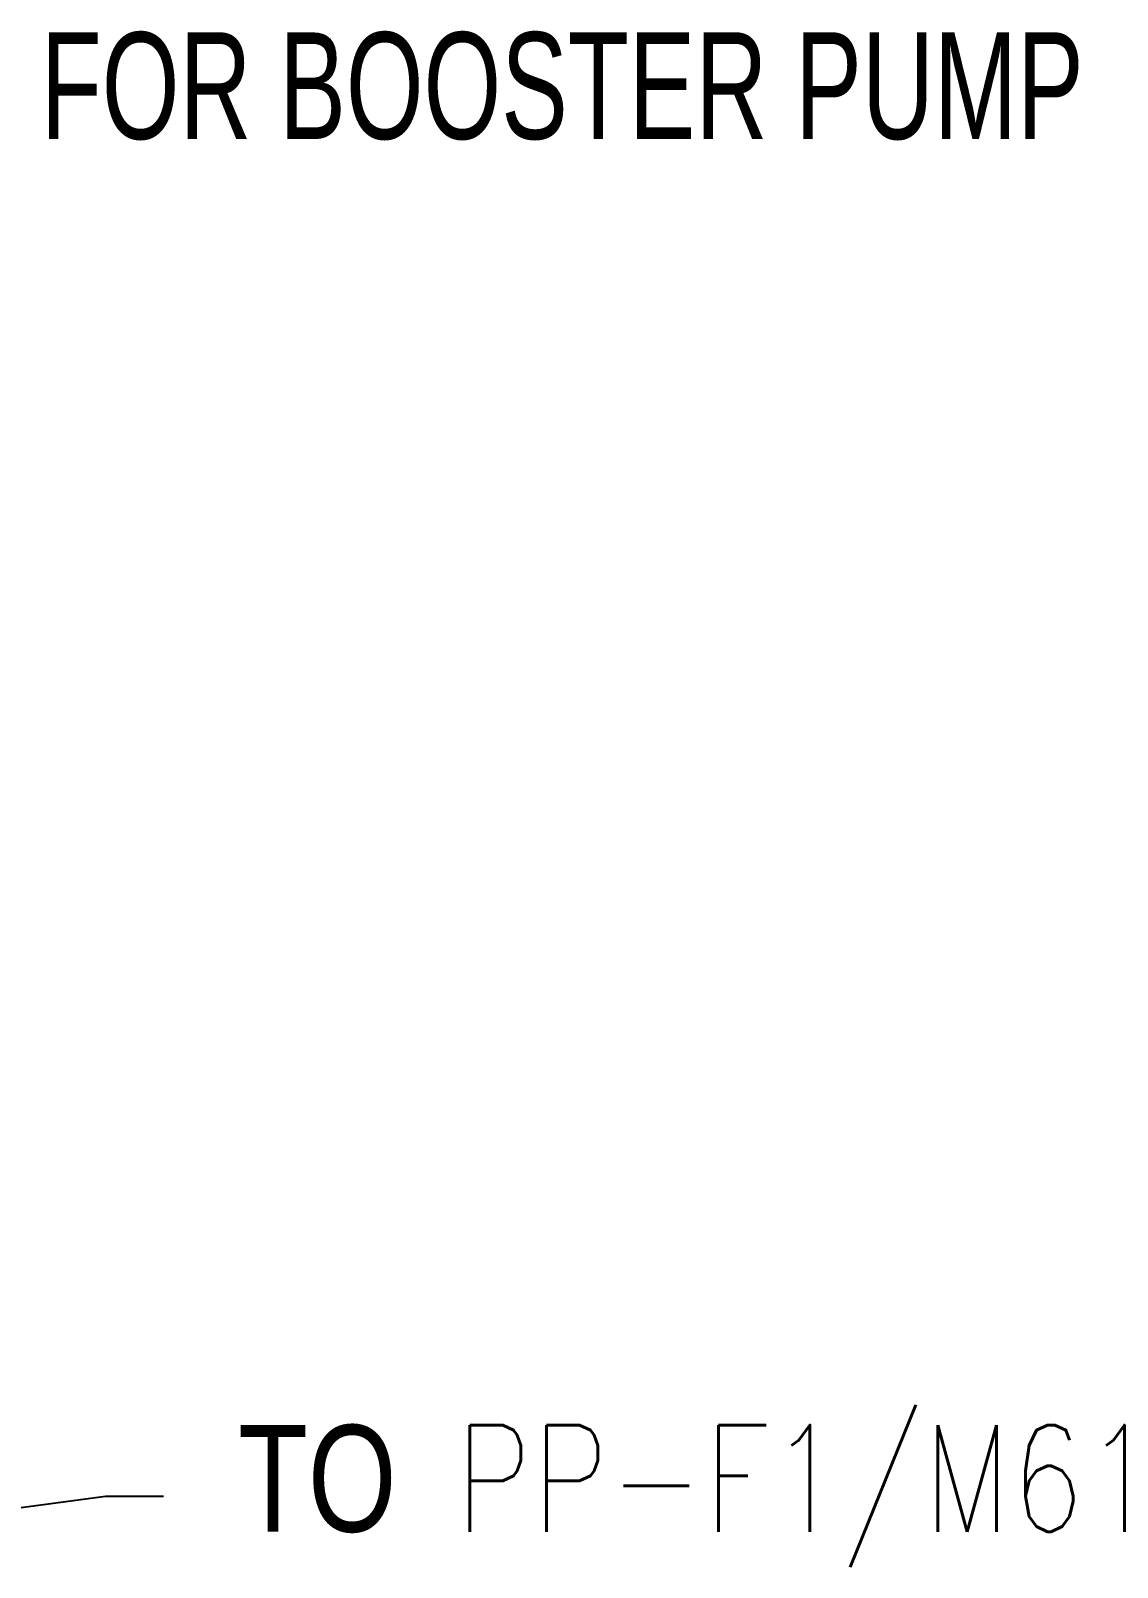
# Model space of a CAD drawing. Extents: x -14808 to 281570, y -29214 to 19989.
# Drawn here: x 1845 to 3882, y 8486 to 11366 of the extents above; entities that cross this region are included whole.
import ezdxf
from ezdxf import colors
from ezdxf.entities.mleader import LeaderData, LeaderLine
from ezdxf.math import Vec2, Vec3

# ---------------------------------------------------------------- set-up
doc = ezdxf.new("R2010")
doc.units = 0
doc.header["$LTSCALE"] = 0.25
doc.layers.add('E-LITE-CIRC', color=6, linetype='Continuous', lineweight=25)
doc.layers.add('E-POWR-TEXT', color=6, linetype='Continuous', lineweight=25)
doc.styles.add('DC_Elc_Romans', font='elc_romans.shx', dxfattribs={"width": 0.7})
doc.styles.add('DC_SIMPLEX', font='SIMPLEX.shx', dxfattribs={"width": 0.7})

# ---------------------------------------------------------------- blocks, each defined once
blk = doc.blocks.new('ARR0W')
at = {"color": 45}
blk.add_ellipse((0, 0), major_axis=(0.4, 0), ratio=0.4, dxfattribs=at)
at = {"color": 45, "ltscale": 0.5}
blk.add_solid([(-1.4, 0.167), (-0.4, 0), (-1.4, -0.167)], dxfattribs=at)

msp = doc.modelspace()

# ---------------------------------------------------------------- leaders
at = {"layer": 'E-LITE-CIRC'}
ml = msp.add_multileader_mtext('Standard', dxfattribs=at)
ml.set_content('{\\Fdc_el_romans|c0;\\W0.8;TO\\Fromans|c0; \\Fsimplex|c0;PP-F1/M61,62,63}', color=256, style='DC_SIMPLEX')
ml.set_leader_properties()
ml.set_arrow_properties(name='ARR0W')
ml.build(insert=Vec2(0, 0))
ml.multileader.update_dxf_attribs({"dogleg_length": 200, "arrow_head_size": 140, "scale": 100})
ctx = ml.context
ctx.base_point, ctx.scale, ctx.char_height, ctx.arrow_head_size, ctx.landing_gap_size, ctx.plane_origin, ctx.plane_x_axis, ctx.plane_y_axis = Vec3(2093.8, 8619), 100, 200, 140, 140, Vec3(8957.9, 453.8), Vec3(1, 0.000001, 0), Vec3(-0.000001, 1, 0)
notes = []
notes.append((ctx, [(0, (1, 1, 0), (1985, 8619), (1, 0.000001, 0), 108.8, [(0, [(1183.9, 8512.7)], 0, [])])]))
ctx.mtext.insert, ctx.mtext.text_direction, ctx.mtext.rotation, ctx.mtext.width, ctx.mtext.flow_direction = Vec3(2233.8, 8752.3), Vec3(1, 0.000001, 0), 0.000001, 2793.363, 5
at = {"layer": 'E-POWR-TEXT'}
ml = msp.add_multileader_mtext('Standard', dxfattribs=at)
ml.set_content('FOR BOOSTER PUMP', color=256, style='DC_Elc_Romans')
ml.set_leader_properties(color=45)
ml.build(insert=Vec2(0, 0))
ml.multileader.update_dxf_attribs({"dogleg_length": 2, "arrow_head_size": 200, "scale": 100})
ctx = ml.context
ctx.base_point, ctx.scale, ctx.char_height, ctx.arrow_head_size, ctx.landing_gap_size, ctx.plane_origin = Vec3(1663.7, 11263, 0), 100, 200, 200, 200, Vec3(-1113, 8895.2, 0)
notes.append((ctx, [(0, (1, 1, 0), (1579, 11263, 0), (1, 0), 84.7, [(0, [(1070, 9972.4, 0)], 0, [])])]))
ctx.mtext.insert, ctx.mtext.flow_direction = Vec3(1863.7, 11363, 0), 5
for ctx, leaders in notes:
    for number, flags, end, landing, length, lines in leaders:
        leader = LeaderData()
        leader.index, (leader.has_last_leader_line, leader.has_dogleg_vector, leader.attachment_direction) = number, flags
        leader.last_leader_point, leader.dogleg_vector, leader.dogleg_length = Vec3(end), Vec3(landing), length
        for number, points, colour, breaks in lines:
            line = LeaderLine()
            line.index, line.vertices, line.color, line.breaks = number, Vec3.list(points), colors.encode_raw_color(colour), breaks
            leader.lines.append(line)
        ctx.leaders.append(leader)

doc.saveas('drawing.dxf')
